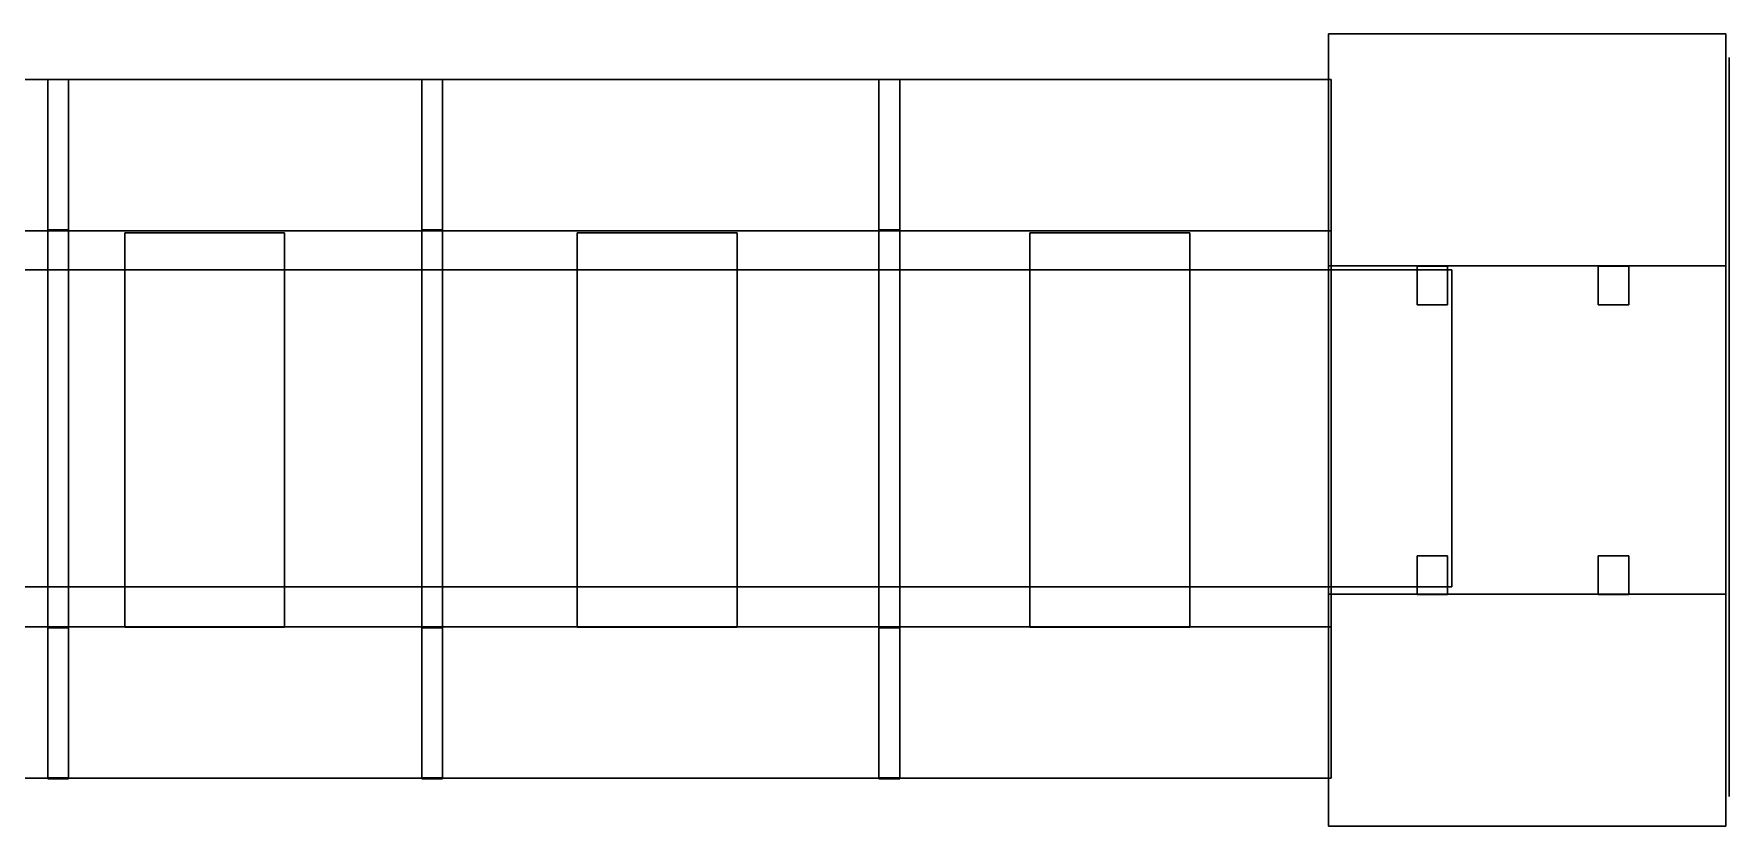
# Model space of a CAD drawing. Header units: metres. Extents: x -2105 to 1090, y 0 to 801.
# Drawn here: x 340 to 1090, y 451 to 801 of the extents above; entities that cross this region are included whole.
import ezdxf

# ---------------------------------------------------------------- set-up
doc = ezdxf.new("R2010")
doc.units = ezdxf.units.M

msp = doc.modelspace()

# ---------------------------------------------------------------- linework, layer by layer
at = {"layer": 'layer1', "color": 1}
for points in [[(912.47192, 698.15277, -174.93269), (912.47192, 800.62628, -72.4595), (1088.0835, 800.62653, -72.4597), (1088.0835, 698.15308, -174.93291)], [(912.47192, 800.62628, -72.4595), (912.47192, 800.62628, 72.4595), (1088.0835, 800.62628, 72.4595), (1088.0835, 800.62653, -72.4597)], [(912.47192, 800.62628, 72.4595), (912.47192, 698.15277, 174.933), (1088.0835, 698.15277, 174.933), (1088.0835, 800.62628, 72.4595)], [(912.47192, 625.69342, -0.0001), (912.47192, 698.15277, 174.933), (912.47192, 800.62628, 72.4595)], [(912.47192, 625.69342, -0.0001), (912.47192, 800.62628, -72.4595), (912.47192, 698.15277, -174.93269)], [(912.47192, 625.69342, -0.0001), (912.47192, 800.62628, 72.4595), (912.47192, 800.62628, -72.4595)], [(1088.0835, 625.69342, -0.0001), (1088.0835, 698.15308, -174.93291), (1088.0835, 800.62653, -72.4597)], [(1088.0835, 625.69342, -0.0001), (1088.0835, 800.62653, -72.4597), (1088.0835, 800.62628, 72.4595)], [(1088.0835, 625.69342, -0.0001), (1088.0835, 800.62628, 72.4595), (1088.0835, 698.15277, 174.933)], [(1089.54028, 627.01343, 0.0476), (1089.54028, 790.14728, -67.5248), (1089.54028, 790.14758, 67.6202)], [(1089.54028, 627.01343, 0.0476), (1089.54028, 790.14758, 67.6202), (1089.54028, 694.58569, 163.1823)], [(1089.54028, 627.01343, 0.0476), (1089.54028, 694.58588, -163.0871), (1089.54028, 790.14728, -67.5248)], [(913.65723, 780.56042, -28.5933), (319.2764, 780.56042, -28.5933), (319.2764, 471.9028, -28.5933), (913.65723, 471.9028, -28.5933)], [(913.65723, 713.63251, -156.2986), (319.2764, 713.63251, -156.2986), (319.2764, 780.56042, -28.5933), (913.65723, 780.56042, -28.5933)], [(913.65723, 780.56042, 28.5933), (913.65723, 471.9028, 28.5933), (319.2764, 471.9028, 28.5933), (319.2764, 780.56042, 28.5933)], [(913.65723, 713.63251, 156.2986), (913.65723, 780.56042, 28.5933), (319.2764, 780.56042, 28.5933), (319.2764, 713.63251, 156.2986)], [(355.77631, 780.55688, -28.5526), (346.5961, 780.55688, -28.5526), (346.5961, 472.1199, -28.5526), (355.77631, 472.1199, -28.5526)], [(355.77631, 780.55688, 28.5526), (355.77631, 472.1199, 28.5526), (346.5961, 472.1199, 28.5526), (346.5961, 780.55688, 28.5526)], [(355.77631, 713.79431, -157.0775), (346.5961, 713.79431, -157.0775), (346.5961, 780.44513, -29.0388), (355.77631, 780.44513, -29.0388)], [(355.77631, 713.79431, 157.0775), (355.77631, 780.44513, 29.0388), (346.5961, 780.44513, 29.0388), (346.5961, 713.79431, 157.0775)], [(521.03052, 780.55688, -28.5526), (511.8504, 780.55688, -28.5526), (511.8504, 472.1199, -28.5526), (521.03052, 472.1199, -28.5526)], [(521.03052, 780.55688, 28.5526), (521.03052, 472.1199, 28.5526), (511.8504, 472.1199, 28.5526), (511.8504, 780.55688, 28.5526)], [(521.03052, 713.79431, -157.0775), (511.8504, 713.79431, -157.0775), (511.8504, 780.44513, -29.0388), (521.03052, 780.44513, -29.0388)], [(521.03052, 713.79431, 157.0775), (521.03052, 780.44513, 29.0388), (511.8504, 780.44513, 29.0388), (511.8504, 713.79431, 157.0775)], [(723.05939, 780.55688, -28.5526), (713.87927, 780.55688, -28.5526), (713.87927, 472.1199, -28.5526), (723.05939, 472.1199, -28.5526)], [(723.05939, 780.55688, 28.5526), (723.05939, 472.1199, 28.5526), (713.87927, 472.1199, 28.5526), (713.87927, 780.55688, 28.5526)], [(723.05939, 713.79431, -157.0775), (713.87927, 713.79431, -157.0775), (713.87927, 780.44513, -29.0388), (723.05939, 780.44513, -29.0388)], [(723.05939, 713.79431, 157.0775), (723.05939, 780.44513, 29.0388), (713.87927, 780.44513, 29.0388), (713.87927, 713.79431, 157.0775)], [(319.2764, 713.63251, -156.2986), (913.65723, 713.63251, -156.2986), (913.65723, 538.83069, -156.2986), (319.2764, 538.83069, -156.2986)], [(319.2764, 713.63251, 156.2986), (319.2764, 538.83069, 156.2986), (913.65723, 538.83069, 156.2986), (913.65723, 713.63251, 156.2986)], [(355.77631, 538.56329, -157.6257), (346.5961, 538.56329, -157.6257), (346.5961, 714.11371, -157.6257), (355.77631, 714.11371, -157.6257)], [(355.77631, 538.56329, 157.6257), (355.77631, 714.11371, 157.6257), (346.5961, 714.11371, 157.6257), (346.5961, 538.56329, 157.6257)], [(451.20071, 538.56329, -157.6257), (380.60721, 538.56329, -157.6257), (380.60721, 712.8324, -157.6257), (451.20071, 712.8324, -157.6257)], [(451.20071, 538.56329, 157.6257), (451.20071, 712.8324, 157.6257), (380.60721, 712.8324, 157.6257), (380.60721, 538.56329, 157.6257)], [(521.03052, 538.56329, -157.6257), (511.8504, 538.56329, -157.6257), (511.8504, 714.11371, -157.6257), (521.03052, 714.11371, -157.6257)], [(521.03052, 538.56329, 157.6257), (521.03052, 714.11371, 157.6257), (511.8504, 714.11371, 157.6257), (511.8504, 538.56329, 157.6257)], [(651.20099, 538.56329, -157.6257), (580.60748, 538.56329, -157.6257), (580.60748, 712.8324, -157.6257), (651.20099, 712.8324, -157.6257)], [(651.20099, 538.56329, 157.6257), (651.20099, 712.8324, 157.6257), (580.60748, 712.8324, 157.6257), (580.60748, 538.56329, 157.6257)], [(723.05939, 538.56329, -157.6257), (713.87927, 538.56329, -157.6257), (713.87927, 714.11371, -157.6257), (723.05939, 714.11371, -157.6257)], [(723.05939, 538.56329, 157.6257), (723.05939, 714.11371, 157.6257), (713.87927, 714.11371, 157.6257), (713.87927, 538.56329, 157.6257)], [(851.29138, 538.56329, -157.6257), (780.51703, 538.56329, -157.6257), (780.51703, 712.8324, -157.6257), (851.29138, 712.8324, -157.6257)], [(851.29138, 538.56329, 157.6257), (851.29138, 712.8324, 157.6257), (780.51703, 712.8324, 157.6257), (780.51703, 538.56329, 157.6257)], [(912.47192, 553.2337, -174.93269), (912.47192, 698.15277, -174.93269), (1088.0835, 698.15308, -174.93291), (1088.0835, 553.23401, -174.93291)], [(912.47192, 698.15277, 174.933), (912.47192, 553.2337, 174.9328), (1088.0835, 553.2337, 174.9328), (1088.0835, 698.15277, 174.933)], [(912.47192, 625.69342, -0.0001), (912.47192, 553.2337, 174.9328), (912.47192, 698.15277, 174.933)], [(912.47192, 625.69342, -0.0001), (912.47192, 698.15277, -174.93269), (912.47192, 553.2337, -174.93269)], [(965.16858, 681.04419, 175.3703), (965.16858, 698.09839, 175.3703), (951.6557, 698.09839, 175.3703), (951.6557, 681.04419, 175.3703)], [(965.16858, 681.04419, -175.3703), (951.6557, 681.04419, -175.3703), (951.6557, 698.09839, -175.3703), (965.16858, 698.09839, -175.3703)], [(1045.16919, 681.04419, 175.3703), (1045.16919, 698.09839, 175.3703), (1031.65625, 698.09839, 175.3703), (1031.65625, 681.04419, 175.3703)], [(1045.16919, 681.04419, -175.3703), (1031.65625, 681.04419, -175.3703), (1031.65625, 698.09839, -175.3703), (1045.16919, 698.09839, -175.3703)], [(1088.0835, 625.69342, -0.0001), (1088.0835, 553.23401, -174.93291), (1088.0835, 698.15308, -174.93291)], [(1088.0835, 625.69342, -0.0001), (1088.0835, 698.15277, 174.933), (1088.0835, 553.2337, 174.9328)], [(967.00452, 696.44031, 103.0376), (-2087.61938, 696.44031, 103.0376), (-2087.61938, 556.37012, 70.1793), (967.00427, 556.37012, 70.1793)], [(-2087.61938, 696.44031, -103.0376), (967.00452, 696.44031, -103.0376), (967.00427, 556.37012, -70.1793), (-2087.61938, 556.37012, -70.1793)], [(967.00452, 696.44031, -103.0376), (-2087.61938, 696.44031, -103.0376), (-2087.61938, 696.44031, 103.0376), (967.00452, 696.44031, 103.0376)], [(1089.54028, 627.01343, 0.0476), (1089.54028, 559.44098, -163.0871), (1089.54028, 694.58588, -163.0871)], [(1089.54028, 627.01343, 0.0476), (1089.54028, 694.58569, 163.1823), (1089.54028, 559.44098, 163.1823)], [(912.47192, 625.69342, -0.0001), (912.47192, 450.76031, 72.4597), (912.47192, 553.2337, 174.9328)], [(912.47192, 625.69342, -0.0001), (912.47192, 450.76041, -72.4596), (912.47192, 450.76031, 72.4597)], [(912.47192, 625.69342, -0.0001), (912.47192, 553.2337, -174.93269), (912.47192, 450.76041, -72.4596)], [(1088.0835, 625.69342, -0.0001), (1088.0835, 553.2337, 174.9328), (1088.0835, 450.76031, 72.4597)], [(1088.0835, 625.69342, -0.0001), (1088.0835, 450.76031, 72.4597), (1088.0835, 450.76041, -72.4596)], [(1088.0835, 625.69342, -0.0001), (1088.0835, 450.76041, -72.4596), (1088.0835, 553.23401, -174.93291)], [(1089.54028, 627.01343, 0.0476), (1089.54028, 559.44098, 163.1823), (1089.54028, 463.87881, 67.6202)], [(1089.54028, 627.01343, 0.0476), (1089.54028, 463.87881, 67.6202), (1089.54028, 463.87869, -67.5249)], [(1089.54028, 627.01343, 0.0476), (1089.54028, 463.87869, -67.5249), (1089.54028, 559.44098, -163.0871)], [(965.16858, 552.99902, 175.3703), (965.16858, 570.05322, 175.3703), (951.6557, 570.05322, 175.3703), (951.6557, 552.99902, 175.3703)], [(965.16858, 552.99902, -175.3703), (951.6557, 552.99902, -175.3703), (951.6557, 570.05322, -175.3703), (965.16858, 570.05322, -175.3703)], [(1045.16919, 552.99902, 175.3703), (1045.16919, 570.05322, 175.3703), (1031.65625, 570.05322, 175.3703), (1031.65625, 552.99902, 175.3703)], [(1045.16919, 552.99902, -175.3703), (1031.65625, 552.99902, -175.3703), (1031.65625, 570.05322, -175.3703), (1045.16919, 570.05322, -175.3703)], [(967.00427, 556.37012, 70.1793), (-2087.61938, 556.37012, 70.1793), (-2087.61938, 556.37012, -70.1793), (967.00427, 556.37012, -70.1793)], [(912.47192, 450.76041, -72.4596), (912.47192, 553.2337, -174.93269), (1088.0835, 553.23401, -174.93291), (1088.0835, 450.76041, -72.4596)], [(912.47192, 553.2337, 174.9328), (912.47192, 450.76031, 72.4597), (1088.0835, 450.76031, 72.4597), (1088.0835, 553.2337, 174.9328)], [(913.65723, 471.9028, -28.5933), (319.2764, 471.9028, -28.5933), (319.2764, 538.83069, -156.2986), (913.65723, 538.83069, -156.2986)], [(913.65723, 471.9028, 28.5933), (913.65723, 538.83069, 156.2986), (319.2764, 538.83069, 156.2986), (319.2764, 471.9028, 28.5933)], [(346.5961, 538.27911, -157.0775), (355.77631, 538.27911, -157.0775), (355.77631, 471.62839, -29.0388), (346.5961, 471.62839, -29.0388)], [(346.5961, 538.27911, 157.0775), (346.5961, 471.62839, 29.0388), (355.77631, 471.62839, 29.0388), (355.77631, 538.27911, 157.0775)], [(511.8504, 538.27911, -157.0775), (521.03052, 538.27911, -157.0775), (521.03052, 471.62839, -29.0388), (511.8504, 471.62839, -29.0388)], [(511.8504, 538.27911, 157.0775), (511.8504, 471.62839, 29.0388), (521.03052, 471.62839, 29.0388), (521.03052, 538.27911, 157.0775)], [(713.87927, 538.27911, -157.0775), (723.05939, 538.27911, -157.0775), (723.05939, 471.62839, -29.0388), (713.87927, 471.62839, -29.0388)], [(713.87927, 538.27911, 157.0775), (713.87927, 471.62839, 29.0388), (723.05939, 471.62839, 29.0388), (723.05939, 538.27911, 157.0775)], [(912.47192, 450.76031, 72.4597), (912.47192, 450.76041, -72.4596), (1088.0835, 450.76041, -72.4596), (1088.0835, 450.76031, 72.4597)]]:
    msp.add_3dface(points, dxfattribs=at)

doc.saveas('drawing.dxf')
